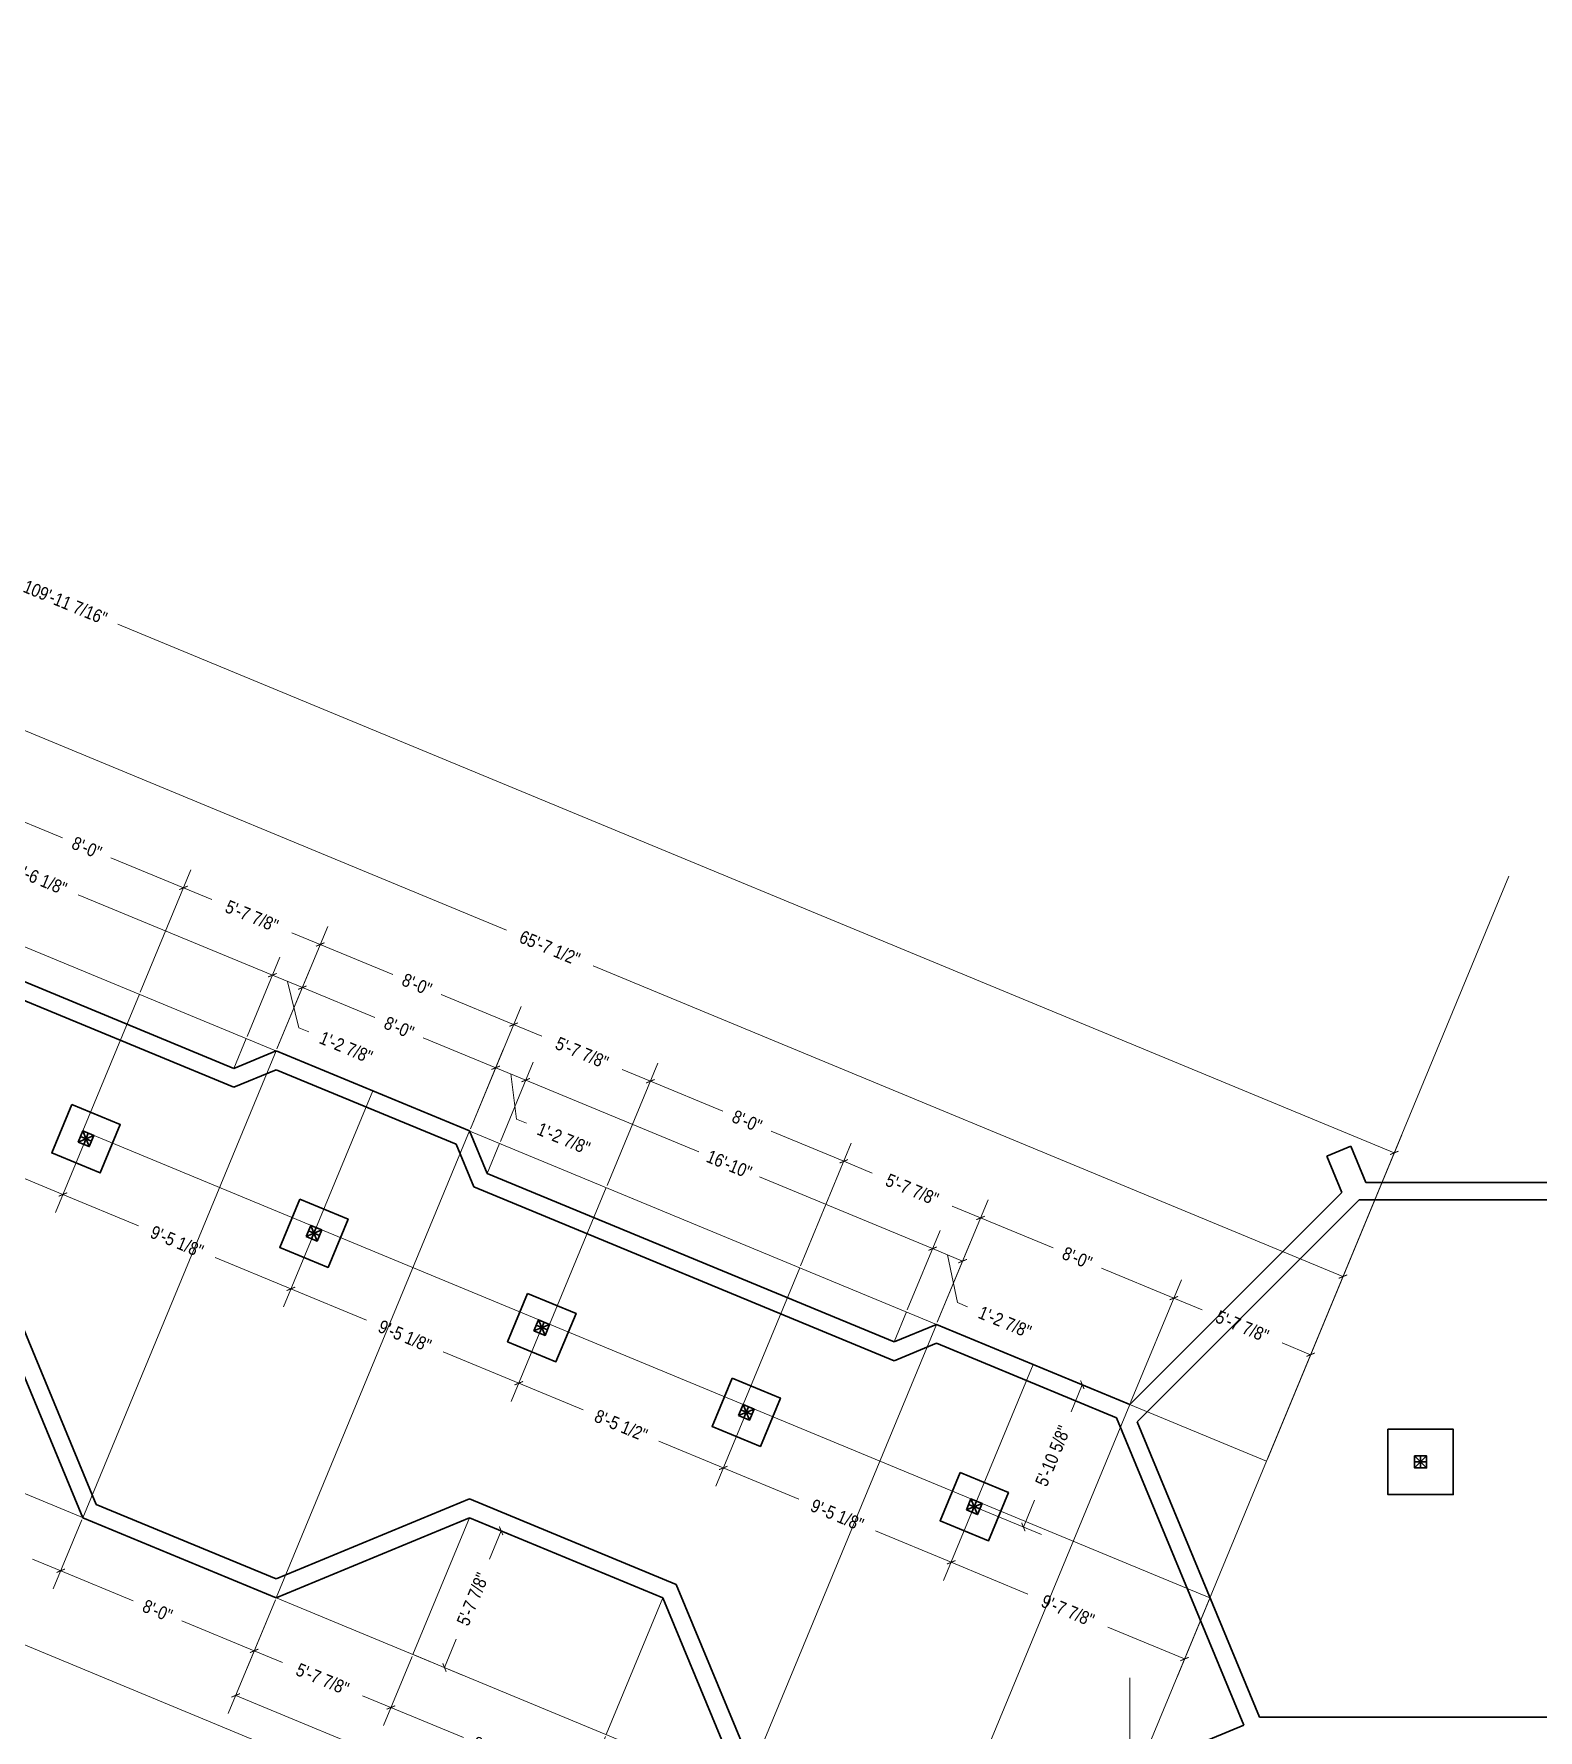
# Model space of a CAD drawing. Header units: inches. Extents: x 6006 to 8652, y 3716 to 4924.
# Drawn here: x 6938 to 7628, y 4146 to 4924 of the extents above; entities that cross this region are included whole.
import ezdxf

# ---------------------------------------------------------------- set-up
doc = ezdxf.new("R2010")
doc.units = ezdxf.units.IN
doc.header["$MEASUREMENT"] = 0
for name, color, linetype, lineweight in [('FOUNDATION', 7, 'Continuous', 30), ('GRID LAYOUT', 1, 'Continuous', 9), ('WALL FRAMING', 7, 'Continuous', 30)]:
    doc.layers.add(name, color=color, linetype=linetype, lineweight=lineweight)
doc.styles.add('ARCHENTLTD', font='technical.ttf', dxfattribs={"height": 6})
doc.dimstyles.new('ARCHENTLTD', dxfattribs={"dimscale": 0.05, "dimtxt": 0.1875, "dimasz": 3, "dimexe": 9, "dimexo": 1, "dimgap": 2.5, "dimtad": 0, "dimdec": 1, "dimzin": 1, "dimdsep": 46, "dimlunit": 4, "dimtxsty": 'ARCHENTLTD', "dimblk": 'ARCHTICK', "dimcen": 6, "dimclrd": 256, "dimclre": 256, "dimclrt": 256, "dimazin": 0, "dimtol": 1, "dimtfac": 1, "dimtdec": 1, "dimtofl": 0, "dimtmove": 1, "dimatfit": 3, "dimldrblk": 'ARCHTICK', "dimfxl": 1, "dimfrac": 2, "dimtolj": 1, "dimtzin": 0, "dimlwd": 9, "dimlwe": 9, "dimarcsym": 0})

# ---------------------------------------------------------------- blocks, each defined once
blk = doc.blocks.new('_ArchTick')
at = {"color": 0, "linetype": 'ByBlock', "const_width": 0.15}
blk.add_lwpolyline([(-0.5, -0.5), (0.5, 0.5)], dxfattribs=at)
blk = doc.blocks.new('*D4')
at = {"layer": 'GRID LAYOUT', "color": 3, "lineweight": 9}
for p, q in [((7138.57, 4242.73), (7160.43, 4233.67)), ((7152.12, 4237.11), (7146.73, 4224.11)), ((7126.14, 4174.4), (7131.53, 4187.4)), ((7112.59, 4180.01), (7134.46, 4170.96))]:
    blk.add_line(p, q, dxfattribs=at)
at = {"layer": 'GRID LAYOUT', "color": 3, "lineweight": 9, "xscale": 3, "yscale": 3, "zscale": 3}
for p, rotation in [((7152.12, 4237.11), 67.50000000000188), ((7126.14, 4174.4), 247.5000000000018)]:
    blk.add_blockref('_ArchTick', p, dxfattribs=dict(at, rotation=rotation))
at = {"layer": 'GRID LAYOUT', "color": 3, "insert": (7139.13, 4205.76), "char_height": 6, "attachment_point": 5, "rotation": 67.5, "style": 'ARCHENTLTD'}
blk.add_mtext('\\A1;5\'-7 7/8"', dxfattribs=at)
blk = doc.blocks.new('*D16')
at = {"layer": 'GRID LAYOUT', "color": 3, "lineweight": 9}
for p, q in [((6897.92, 4520.87), (6921.2, 4577.06)), ((6917.75, 4568.74), (6951.01, 4554.97)), ((7006.45, 4532.01), (6973.19, 4545.78)), ((6986.62, 4484.13), (7009.89, 4540.32))]:
    blk.add_line(p, q, dxfattribs=at)
at = {"layer": 'GRID LAYOUT', "color": 3, "lineweight": 9, "xscale": 3, "yscale": 3, "zscale": 3}
for p, rotation in [((6917.75, 4568.74), 157.5000000000004), ((7006.45, 4532.01), 337.5000000000004)]:
    blk.add_blockref('_ArchTick', p, dxfattribs=dict(at, rotation=rotation))
at = {"layer": 'GRID LAYOUT', "color": 3, "insert": (6962.1, 4550.38), "char_height": 6, "attachment_point": 5, "rotation": 337.5, "style": 'ARCHENTLTD'}
blk.add_mtext('\\A1;8\'-0"', dxfattribs=at)
blk = doc.blocks.new('*D17')
at = {"layer": 'GRID LAYOUT', "color": 3, "lineweight": 9}
for p, q in [((6986.62, 4484.13), (7009.89, 4540.32)), ((7006.45, 4532.01), (7019.45, 4526.62)), ((7049.33, 4458.16), (7072.61, 4514.34)), ((7069.16, 4506.03), (7056.16, 4511.41))]:
    blk.add_line(p, q, dxfattribs=at)
at = {"layer": 'GRID LAYOUT', "color": 3, "lineweight": 9, "xscale": 3, "yscale": 3, "zscale": 3}
for p, rotation in [((7006.45, 4532.01), 157.5000000000005), ((7069.16, 4506.03), 337.5000000000005)]:
    blk.add_blockref('_ArchTick', p, dxfattribs=dict(at, rotation=rotation))
at = {"layer": 'GRID LAYOUT', "color": 3, "insert": (7037.8, 4519.02), "char_height": 6, "attachment_point": 5, "rotation": 337.5, "style": 'ARCHENTLTD'}
blk.add_mtext('\\A1;5\'-7 7/8"', dxfattribs=at)
blk = doc.blocks.new('*D18')
at = {"layer": 'GRID LAYOUT', "color": 3, "lineweight": 9}
for p, q in [((7049.33, 4458.16), (7072.61, 4514.34)), ((7069.16, 4506.03), (7102.41, 4492.26)), ((7157.85, 4469.29), (7124.6, 4483.06)), ((7138.02, 4421.42), (7161.3, 4477.61))]:
    blk.add_line(p, q, dxfattribs=at)
at = {"layer": 'GRID LAYOUT', "color": 3, "lineweight": 9, "xscale": 3, "yscale": 3, "zscale": 3}
for p, rotation in [((7069.16, 4506.03), 157.5000000000005), ((7157.85, 4469.29), 337.5000000000005)]:
    blk.add_blockref('_ArchTick', p, dxfattribs=dict(at, rotation=rotation))
at = {"layer": 'GRID LAYOUT', "color": 3, "insert": (7113.51, 4487.66), "char_height": 6, "attachment_point": 5, "rotation": 337.5, "style": 'ARCHENTLTD'}
blk.add_mtext('\\A1;8\'-0"', dxfattribs=at)
blk = doc.blocks.new('*D19')
at = {"layer": 'GRID LAYOUT', "color": 3, "lineweight": 9}
for p, q in [((7138.02, 4421.42), (7161.3, 4477.61)), ((7157.85, 4469.29), (7170.86, 4463.91)), ((7200.74, 4395.44), (7224.01, 4451.63)), ((7220.57, 4443.31), (7207.57, 4448.7))]:
    blk.add_line(p, q, dxfattribs=at)
at = {"layer": 'GRID LAYOUT', "color": 3, "lineweight": 9, "xscale": 3, "yscale": 3, "zscale": 3}
for p, rotation in [((7157.85, 4469.29), 157.4999999999997), ((7220.57, 4443.31), 337.4999999999997)]:
    blk.add_blockref('_ArchTick', p, dxfattribs=dict(at, rotation=rotation))
at = {"layer": 'GRID LAYOUT', "color": 3, "insert": (7189.21, 4456.3), "char_height": 6, "attachment_point": 5, "rotation": 337.5, "style": 'ARCHENTLTD'}
blk.add_mtext('\\A1;5\'-7 7/8"', dxfattribs=at)
blk = doc.blocks.new('*D20')
at = {"layer": 'GRID LAYOUT', "color": 3, "lineweight": 9}
for p, q in [((7200.74, 4395.44), (7224.01, 4451.63)), ((7220.57, 4443.31), (7253.82, 4429.54)), ((7309.26, 4406.58), (7276.01, 4420.35)), ((7289.43, 4358.7), (7312.71, 4414.89))]:
    blk.add_line(p, q, dxfattribs=at)
at = {"layer": 'GRID LAYOUT', "color": 3, "lineweight": 9, "xscale": 3, "yscale": 3, "zscale": 3}
for p, rotation in [((7220.57, 4443.31), 157.4999999999998), ((7309.26, 4406.58), 337.4999999999997)]:
    blk.add_blockref('_ArchTick', p, dxfattribs=dict(at, rotation=rotation))
at = {"layer": 'GRID LAYOUT', "color": 3, "insert": (7264.91, 4424.95), "char_height": 6, "attachment_point": 5, "rotation": 337.5, "style": 'ARCHENTLTD'}
blk.add_mtext('\\A1;8\'-0"', dxfattribs=at)
blk = doc.blocks.new('*D21')
at = {"layer": 'GRID LAYOUT', "color": 3, "lineweight": 9}
for p, q in [((7289.43, 4358.7), (7312.71, 4414.89)), ((7309.26, 4406.58), (7322.26, 4401.19)), ((7352.15, 4332.73), (7375.42, 4388.91)), ((7371.98, 4380.6), (7358.97, 4385.98))]:
    blk.add_line(p, q, dxfattribs=at)
at = {"layer": 'GRID LAYOUT', "color": 3, "lineweight": 9, "xscale": 3, "yscale": 3, "zscale": 3}
for p, rotation in [((7309.26, 4406.58), 157.5), ((7371.98, 4380.6), 337.4999999999999)]:
    blk.add_blockref('_ArchTick', p, dxfattribs=dict(at, rotation=rotation))
at = {"layer": 'GRID LAYOUT', "color": 3, "insert": (7340.62, 4393.59), "char_height": 6, "attachment_point": 5, "rotation": 337.5, "style": 'ARCHENTLTD'}
blk.add_mtext('\\A1;5\'-7 7/8"', dxfattribs=at)
blk = doc.blocks.new('*D22')
at = {"layer": 'GRID LAYOUT', "color": 3, "lineweight": 9}
for p, q in [((7352.15, 4332.73), (7375.42, 4388.91)), ((7371.98, 4380.6), (7405.23, 4366.83)), ((7460.67, 4343.86), (7427.42, 4357.63)), ((7440.84, 4295.99), (7464.11, 4352.18))]:
    blk.add_line(p, q, dxfattribs=at)
at = {"layer": 'GRID LAYOUT', "color": 3, "lineweight": 9, "xscale": 3, "yscale": 3, "zscale": 3}
for p, rotation in [((7371.98, 4380.6), 157.5000000000001), ((7460.67, 4343.86), 337.5000000000001)]:
    blk.add_blockref('_ArchTick', p, dxfattribs=dict(at, rotation=rotation))
at = {"layer": 'GRID LAYOUT', "color": 3, "insert": (7416.32, 4362.23), "char_height": 6, "attachment_point": 5, "rotation": 337.5, "style": 'ARCHENTLTD'}
blk.add_mtext('\\A1;8\'-0"', dxfattribs=at)
blk = doc.blocks.new('*D23')
at = {"layer": 'GRID LAYOUT', "color": 3, "lineweight": 9}
for p, q in [((7440.84, 4295.99), (7464.11, 4352.18)), ((7460.67, 4343.86), (7473.67, 4338.48)), ((7503.55, 4270.01), (7526.83, 4326.2)), ((7523.38, 4317.88), (7510.38, 4323.27))]:
    blk.add_line(p, q, dxfattribs=at)
at = {"layer": 'GRID LAYOUT', "color": 3, "lineweight": 9, "xscale": 3, "yscale": 3, "zscale": 3}
for p, rotation in [((7460.67, 4343.86), 157.5), ((7523.38, 4317.88), 337.4999999999999)]:
    blk.add_blockref('_ArchTick', p, dxfattribs=dict(at, rotation=rotation))
at = {"layer": 'GRID LAYOUT', "color": 3, "insert": (7492.03, 4330.87), "char_height": 6, "attachment_point": 5, "rotation": 337.5, "style": 'ARCHENTLTD'}
blk.add_mtext('\\A1;5\'-7 7/8"', dxfattribs=at)
blk = doc.blocks.new('*D25')
at = {"layer": 'GRID LAYOUT', "color": 3, "lineweight": 9}
for p, q in [((6819.29, 4553.45), (6834.37, 4589.85)), ((6830.92, 4581.54), (6920.05, 4544.62)), ((7047.22, 4491.95), (6958.09, 4528.86)), ((7035.58, 4463.85), (7050.66, 4500.26))]:
    blk.add_line(p, q, dxfattribs=at)
at = {"layer": 'GRID LAYOUT', "color": 3, "lineweight": 9, "xscale": 3, "yscale": 3, "zscale": 3}
for p, rotation in [((6830.92, 4581.54), 157.4999999999909), ((7047.22, 4491.95), 337.4999999999909)]:
    blk.add_blockref('_ArchTick', p, dxfattribs=dict(at, rotation=rotation))
at = {"layer": 'GRID LAYOUT', "color": 3, "insert": (6939.07, 4536.74), "char_height": 6, "attachment_point": 5, "rotation": 337.5, "style": 'ARCHENTLTD'}
blk.add_mtext('\\A1;19\'-6 1/8"', dxfattribs=at)
blk = doc.blocks.new('*D26')
at = {"layer": 'GRID LAYOUT', "color": 3, "lineweight": 9}
for p, q in [((7035.58, 4463.85), (7050.66, 4500.26)), ((7047.22, 4491.95), (7060.97, 4486.25)), ((7049.33, 4458.16), (7064.41, 4494.57)), ((7054.09, 4489.1), (7059.3, 4467.82)), ((7059.3, 4467.82), (7063.92, 4465.91))]:
    blk.add_line(p, q, dxfattribs=at)
at = {"layer": 'GRID LAYOUT', "color": 3, "lineweight": 9, "xscale": 3, "yscale": 3, "zscale": 3}
for p, rotation in [((7047.22, 4491.95), 157.4999999999909), ((7060.97, 4486.25), 337.4999999999909)]:
    blk.add_blockref('_ArchTick', p, dxfattribs=dict(at, rotation=rotation))
at = {"layer": 'GRID LAYOUT', "color": 3, "insert": (7081, 4458.83), "char_height": 6, "attachment_point": 5, "rotation": 337.5, "style": 'ARCHENTLTD'}
blk.add_mtext('\\A1;1\'-2 7/8"', dxfattribs=at)
blk = doc.blocks.new('*D27')
at = {"layer": 'GRID LAYOUT', "color": 3, "lineweight": 9}
for p, q in [((7049.33, 4458.16), (7064.41, 4494.57)), ((7060.97, 4486.25), (7094.22, 4472.48)), ((7149.66, 4449.51), (7116.41, 4463.29)), ((7138.02, 4421.42), (7153.11, 4457.83))]:
    blk.add_line(p, q, dxfattribs=at)
at = {"layer": 'GRID LAYOUT', "color": 3, "lineweight": 9, "xscale": 3, "yscale": 3, "zscale": 3}
for p, rotation in [((7060.97, 4486.25), 157.4999999999909), ((7149.66, 4449.51), 337.4999999999909)]:
    blk.add_blockref('_ArchTick', p, dxfattribs=dict(at, rotation=rotation))
at = {"layer": 'GRID LAYOUT', "color": 3, "insert": (7105.32, 4467.88), "char_height": 6, "attachment_point": 5, "rotation": 337.5, "style": 'ARCHENTLTD'}
blk.add_mtext('\\A1;8\'-0"', dxfattribs=at)
blk = doc.blocks.new('*D28')
at = {"layer": 'GRID LAYOUT', "color": 3, "lineweight": 9}
for p, q in [((7138.02, 4421.42), (7153.11, 4457.83)), ((7151.77, 4415.72), (7166.85, 4452.13)), ((7149.66, 4449.51), (7163.41, 4443.82)), ((7156.54, 4446.67), (7159.12, 4425.98)), ((7159.12, 4425.98), (7163.74, 4424.07))]:
    blk.add_line(p, q, dxfattribs=at)
at = {"layer": 'GRID LAYOUT', "color": 3, "lineweight": 9, "xscale": 3, "yscale": 3, "zscale": 3}
for p, rotation in [((7149.66, 4449.51), 157.4999999999909), ((7163.41, 4443.82), 337.4999999999909)]:
    blk.add_blockref('_ArchTick', p, dxfattribs=dict(at, rotation=rotation))
at = {"layer": 'GRID LAYOUT', "color": 3, "insert": (7180.82, 4416.99), "char_height": 6, "attachment_point": 5, "rotation": 337.5, "style": 'ARCHENTLTD'}
blk.add_mtext('\\A1;1\'-2 7/8"', dxfattribs=at)
blk = doc.blocks.new('*D29')
at = {"layer": 'GRID LAYOUT', "color": 3, "lineweight": 9}
for p, q in [((7151.77, 4415.72), (7166.85, 4452.13)), ((7163.41, 4443.82), (7242.86, 4410.91)), ((7350.03, 4366.52), (7270.58, 4399.43)), ((7338.4, 4338.42), (7353.48, 4374.83))]:
    blk.add_line(p, q, dxfattribs=at)
at = {"layer": 'GRID LAYOUT', "color": 3, "lineweight": 9, "xscale": 3, "yscale": 3, "zscale": 3}
for p, rotation in [((7163.41, 4443.82), 157.4999999999909), ((7350.03, 4366.52), 337.4999999999909)]:
    blk.add_blockref('_ArchTick', p, dxfattribs=dict(at, rotation=rotation))
at = {"layer": 'GRID LAYOUT', "color": 3, "insert": (7256.72, 4405.17), "char_height": 6, "attachment_point": 5, "rotation": 337.5, "style": 'ARCHENTLTD'}
blk.add_mtext('\\A1;16\'-10"', dxfattribs=at)
blk = doc.blocks.new('*D30')
at = {"layer": 'GRID LAYOUT', "color": 3, "lineweight": 9}
for p, q in [((7338.4, 4338.42), (7353.48, 4374.83)), ((7350.03, 4366.52), (7363.78, 4360.82)), ((7352.15, 4332.73), (7367.23, 4369.14)), ((7356.91, 4363.67), (7361.48, 4341.82)), ((7361.48, 4341.82), (7366.09, 4339.91))]:
    blk.add_line(p, q, dxfattribs=at)
at = {"layer": 'GRID LAYOUT', "color": 3, "lineweight": 9, "xscale": 3, "yscale": 3, "zscale": 3}
for p, rotation in [((7350.03, 4366.52), 157.4999999999909), ((7363.78, 4360.82), 337.4999999999909)]:
    blk.add_blockref('_ArchTick', p, dxfattribs=dict(at, rotation=rotation))
at = {"layer": 'GRID LAYOUT', "color": 3, "insert": (7383.17, 4332.84), "char_height": 6, "attachment_point": 5, "rotation": 337.5, "style": 'ARCHENTLTD'}
blk.add_mtext('\\A1;1\'-2 7/8"', dxfattribs=at)
blk = doc.blocks.new('*D34')
at = {"layer": 'GRID LAYOUT', "color": 3, "lineweight": 9}
for p, q in [((6897.16, 4268.16), (6884.02, 4236.45)), ((6887.47, 4244.77), (6900.47, 4239.38)), ((6959.87, 4242.19), (6946.74, 4210.47)), ((6950.18, 4218.79), (6937.18, 4224.17))]:
    blk.add_line(p, q, dxfattribs=at)
at = {"layer": 'GRID LAYOUT', "color": 3, "lineweight": 9, "xscale": 3, "yscale": 3, "zscale": 3}
for p, rotation in [((6887.47, 4244.77), 157.4999999999996), ((6950.18, 4218.79), 337.4999999999996)]:
    blk.add_blockref('_ArchTick', p, dxfattribs=dict(at, rotation=rotation))
at = {"layer": 'GRID LAYOUT', "color": 3, "insert": (6918.82, 4231.78), "char_height": 6, "attachment_point": 5, "rotation": 337.5, "style": 'ARCHENTLTD'}
blk.add_mtext('\\A1;5\'-7 7/8"', dxfattribs=at)
blk = doc.blocks.new('*D35')
at = {"layer": 'GRID LAYOUT', "color": 3, "lineweight": 9}
for p, q in [((6959.87, 4242.19), (6946.74, 4210.47)), ((6950.18, 4218.79), (6983.43, 4205.01)), ((7048.57, 4205.45), (7035.43, 4173.74)), ((7038.87, 4182.05), (7005.62, 4195.82))]:
    blk.add_line(p, q, dxfattribs=at)
at = {"layer": 'GRID LAYOUT', "color": 3, "lineweight": 9, "xscale": 3, "yscale": 3, "zscale": 3}
for p, rotation in [((6950.18, 4218.79), 157.4999999999996), ((7038.87, 4182.05), 337.4999999999996)]:
    blk.add_blockref('_ArchTick', p, dxfattribs=dict(at, rotation=rotation))
at = {"layer": 'GRID LAYOUT', "color": 3, "insert": (6994.53, 4200.42), "char_height": 6, "attachment_point": 5, "rotation": 337.5, "style": 'ARCHENTLTD'}
blk.add_mtext('\\A1;8\'-0"', dxfattribs=at)
blk = doc.blocks.new('*D36')
at = {"layer": 'GRID LAYOUT', "color": 3, "lineweight": 9}
for p, q in [((7048.57, 4205.45), (7035.43, 4173.74)), ((7038.87, 4182.05), (7051.88, 4176.66)), ((7111.28, 4179.47), (7098.15, 4147.76)), ((7101.59, 4156.07), (7088.59, 4161.46))]:
    blk.add_line(p, q, dxfattribs=at)
at = {"layer": 'GRID LAYOUT', "color": 3, "lineweight": 9, "xscale": 3, "yscale": 3, "zscale": 3}
for p, rotation in [((7038.87, 4182.05), 157.4999999999996), ((7101.59, 4156.07), 337.4999999999996)]:
    blk.add_blockref('_ArchTick', p, dxfattribs=dict(at, rotation=rotation))
at = {"layer": 'GRID LAYOUT', "color": 3, "insert": (7070.23, 4169.06), "char_height": 6, "attachment_point": 5, "rotation": 337.5, "style": 'ARCHENTLTD'}
blk.add_mtext('\\A1;5\'-7 7/8"', dxfattribs=at)
blk = doc.blocks.new('*D37')
at = {"layer": 'GRID LAYOUT', "color": 3, "lineweight": 9}
for p, q in [((7111.28, 4179.47), (7098.15, 4147.76)), ((7101.59, 4156.07), (7134.84, 4142.3)), ((7199.97, 4142.73), (7186.84, 4111.02)), ((7190.28, 4119.34), (7157.03, 4133.11))]:
    blk.add_line(p, q, dxfattribs=at)
at = {"layer": 'GRID LAYOUT', "color": 3, "lineweight": 9, "xscale": 3, "yscale": 3, "zscale": 3}
for p, rotation in [((7101.59, 4156.07), 157.4999999999996), ((7190.28, 4119.34), 337.4999999999996)]:
    blk.add_blockref('_ArchTick', p, dxfattribs=dict(at, rotation=rotation))
at = {"layer": 'GRID LAYOUT', "color": 3, "insert": (7145.94, 4137.7), "char_height": 6, "attachment_point": 5, "rotation": 337.5, "style": 'ARCHENTLTD'}
blk.add_mtext('\\A1;8\'-0"', dxfattribs=at)
blk = doc.blocks.new('*D43')
at = {"layer": 'GRID LAYOUT', "color": 3, "lineweight": 9}
for p, q in [((6775.97, 4571.39), (6814.09, 4663.4)), ((6810.64, 4655.09), (7154.57, 4512.62)), ((7538.22, 4353.71), (7194.29, 4496.17)), ((7503.94, 4270.94), (7541.67, 4362.03))]:
    blk.add_line(p, q, dxfattribs=at)
at = {"layer": 'GRID LAYOUT', "color": 3, "lineweight": 9, "xscale": 3, "yscale": 3, "zscale": 3}
for p, rotation in [((6810.64, 4655.09), 157.4999999999994), ((7538.22, 4353.71), 337.4999999999994)]:
    blk.add_blockref('_ArchTick', p, dxfattribs=dict(at, rotation=rotation))
at = {"layer": 'GRID LAYOUT', "color": 3, "insert": (7174.43, 4504.4), "char_height": 6, "attachment_point": 5, "rotation": 337.5, "style": 'ARCHENTLTD'}
blk.add_mtext('\\A1;65\'-7 1/2"', dxfattribs=at)
blk = doc.blocks.new('*D52')
at = {"layer": 'GRID LAYOUT', "color": 3, "lineweight": 9}
for p, q in [((6661.6, 4295.26), (6613.3, 4178.24)), ((6616.73, 4186.56), (6960.85, 4044.53)), ((7344.7, 3886.11), (7000.58, 4028.13)), ((7389.56, 3994.8), (7341.26, 3877.79))]:
    blk.add_line(p, q, dxfattribs=at)
at = {"layer": 'GRID LAYOUT', "color": 3, "lineweight": 9, "xscale": 3, "yscale": 3, "zscale": 3}
for p, rotation in [((6616.73, 4186.56), 157.5727538267524), ((7344.7, 3886.11), 337.5727538267524)]:
    blk.add_blockref('_ArchTick', p, dxfattribs=dict(at, rotation=rotation))
at = {"layer": 'GRID LAYOUT', "color": 3, "insert": (6980.72, 4036.33), "char_height": 6, "attachment_point": 5, "rotation": 337.57275, "style": 'ARCHENTLTD'}
blk.add_mtext('\\A1;65\'-7 1/2"', dxfattribs=at)
blk = doc.blocks.new('*D53')
at = {"layer": 'GRID LAYOUT', "color": 3, "lineweight": 9}
for p, q in [((6284.58, 4774.93), (6346.19, 4923.68)), ((6342.75, 4915.37), (6928.18, 4672.88)), ((7561.73, 4410.45), (6976.3, 4652.94)), ((7503.55, 4270.01), (7565.17, 4418.77))]:
    blk.add_line(p, q, dxfattribs=at)
at = {"layer": 'GRID LAYOUT', "color": 3, "lineweight": 9, "xscale": 3, "yscale": 3, "zscale": 3}
for p, rotation in [((6342.75, 4915.37), 157.5000000000054), ((7561.73, 4410.45), 337.5000000000054)]:
    blk.add_blockref('_ArchTick', p, dxfattribs=dict(at, rotation=rotation))
at = {"layer": 'GRID LAYOUT', "color": 3, "insert": (6952.24, 4662.91), "char_height": 6, "attachment_point": 5, "rotation": 337.5, "style": 'ARCHENTLTD'}
blk.add_mtext('\\A1;109\'-11 7/16"', dxfattribs=at)
blk = doc.blocks.new('*D54')
at = {"layer": 'GRID LAYOUT', "color": 3, "lineweight": 9}
for p, q in [((6150.77, 4451.9), (6103.27, 4337.22)), ((6106.71, 4345.53), (6695.01, 4101.85)), ((7325.75, 3840.59), (6737.46, 4084.27)), ((7369.81, 3946.96), (7322.31, 3832.27))]:
    blk.add_line(p, q, dxfattribs=at)
at = {"layer": 'GRID LAYOUT', "color": 3, "lineweight": 9, "xscale": 3, "yscale": 3, "zscale": 3}
for p, rotation in [((6106.71, 4345.53), 157.4999999999995), ((7325.75, 3840.59), 337.4999999999995)]:
    blk.add_blockref('_ArchTick', p, dxfattribs=dict(at, rotation=rotation))
at = {"layer": 'GRID LAYOUT', "color": 3, "insert": (6716.23, 4093.06), "char_height": 6, "attachment_point": 5, "rotation": 337.5, "style": 'ARCHENTLTD'}
blk.add_mtext('\\A1;109\'-11 1/2"', dxfattribs=at)
blk = doc.blocks.new('*D111')
at = {"layer": 'GRID LAYOUT', "color": 3, "lineweight": 9}
for p, q in [((7397.03, 4313.05), (7426.98, 4300.65)), ((7418.67, 4304.09), (7413.56, 4291.75)), ((7370, 4247.8), (7399.95, 4235.39)), ((7391.64, 4238.84), (7396.75, 4251.18))]:
    blk.add_line(p, q, dxfattribs=at)
at = {"layer": 'GRID LAYOUT', "color": 3, "lineweight": 9, "xscale": 3, "yscale": 3, "zscale": 3}
for p, rotation in [((7418.67, 4304.09), 67.49999999999865), ((7391.64, 4238.84), 247.4999999999986)]:
    blk.add_blockref('_ArchTick', p, dxfattribs=dict(at, rotation=rotation))
at = {"layer": 'GRID LAYOUT', "color": 3, "insert": (7405.15, 4271.46), "char_height": 6, "attachment_point": 5, "rotation": 67.5, "style": 'ARCHENTLTD'}
blk.add_mtext('\\A1;5\'-10 5/8"', dxfattribs=at)
blk = doc.blocks.new('*D112')
at = {"layer": 'GRID LAYOUT', "color": 3, "lineweight": 9}
for p, q in [((7369.75, 4249.8), (7355.07, 4214.34)), ((7358.51, 4222.66), (7393.68, 4208.09)), ((7476.81, 4205.45), (7462.13, 4170)), ((7465.57, 4178.31), (7430.4, 4192.88))]:
    blk.add_line(p, q, dxfattribs=at)
at = {"layer": 'GRID LAYOUT', "color": 3, "lineweight": 9, "xscale": 3, "yscale": 3, "zscale": 3}
for p, rotation in [((7358.51, 4222.66), 157.4999999999984), ((7465.57, 4178.31), 337.4999999999984)]:
    blk.add_blockref('_ArchTick', p, dxfattribs=dict(at, rotation=rotation))
at = {"layer": 'GRID LAYOUT', "color": 3, "insert": (7412.04, 4200.49), "char_height": 6, "attachment_point": 5, "rotation": 337.5, "style": 'ARCHENTLTD'}
blk.add_mtext('\\A1;9\'-7 7/8"', dxfattribs=at)
blk = doc.blocks.new('*D113')
at = {"layer": 'GRID LAYOUT', "color": 3, "lineweight": 9}
for p, q in [((7265.23, 4293.09), (7250.55, 4257.64)), ((7253.99, 4265.95), (7288.71, 4251.57)), ((7369.75, 4249.8), (7355.07, 4214.34)), ((7358.51, 4222.66), (7323.79, 4237.04))]:
    blk.add_line(p, q, dxfattribs=at)
at = {"layer": 'GRID LAYOUT', "color": 3, "lineweight": 9, "xscale": 3, "yscale": 3, "zscale": 3}
for p, rotation in [((7253.99, 4265.95), 157.4999999999984), ((7358.51, 4222.66), 337.4999999999984)]:
    blk.add_blockref('_ArchTick', p, dxfattribs=dict(at, rotation=rotation))
at = {"layer": 'GRID LAYOUT', "color": 3, "insert": (7306.25, 4244.31), "char_height": 6, "attachment_point": 5, "rotation": 337.5, "style": 'ARCHENTLTD'}
blk.add_mtext('\\A1;9\'-5 1/8"', dxfattribs=at)
blk = doc.blocks.new('*D114')
at = {"layer": 'GRID LAYOUT', "color": 3, "lineweight": 9}
for p, q in [((7171.46, 4331.93), (7156.77, 4296.48)), ((7160.22, 4304.8), (7189.75, 4292.56)), ((7265.23, 4293.09), (7250.55, 4257.64)), ((7253.99, 4265.95), (7224.46, 4278.19))]:
    blk.add_line(p, q, dxfattribs=at)
at = {"layer": 'GRID LAYOUT', "color": 3, "lineweight": 9, "xscale": 3, "yscale": 3, "zscale": 3}
for p, rotation in [((7160.22, 4304.8), 157.4999999999984), ((7253.99, 4265.95), 337.4999999999984)]:
    blk.add_blockref('_ArchTick', p, dxfattribs=dict(at, rotation=rotation))
at = {"layer": 'GRID LAYOUT', "color": 3, "insert": (7207.1, 4285.37), "char_height": 6, "attachment_point": 5, "rotation": 337.5, "style": 'ARCHENTLTD'}
blk.add_mtext('\\A1;8\'-5 1/2"', dxfattribs=at)
blk = doc.blocks.new('*D115')
at = {"layer": 'GRID LAYOUT', "color": 3, "lineweight": 9}
for p, q in [((7066.94, 4375.23), (7052.25, 4339.77)), ((7055.7, 4348.09), (7090.41, 4333.71)), ((7171.46, 4331.93), (7156.77, 4296.48)), ((7160.22, 4304.8), (7125.5, 4319.18))]:
    blk.add_line(p, q, dxfattribs=at)
at = {"layer": 'GRID LAYOUT', "color": 3, "lineweight": 9, "xscale": 3, "yscale": 3, "zscale": 3}
for p, rotation in [((7055.7, 4348.09), 157.4999999999984), ((7160.22, 4304.8), 337.4999999999984)]:
    blk.add_blockref('_ArchTick', p, dxfattribs=dict(at, rotation=rotation))
at = {"layer": 'GRID LAYOUT', "color": 3, "insert": (7107.96, 4326.44), "char_height": 6, "attachment_point": 5, "rotation": 337.5, "style": 'ARCHENTLTD'}
blk.add_mtext('\\A1;9\'-5 1/8"', dxfattribs=at)
blk = doc.blocks.new('*D116')
at = {"layer": 'GRID LAYOUT', "color": 3, "lineweight": 9}
for p, q in [((6962.42, 4418.52), (6947.73, 4383.07)), ((6951.17, 4391.38), (6985.89, 4377)), ((7066.94, 4375.23), (7052.25, 4339.77)), ((7055.7, 4348.09), (7020.98, 4362.47))]:
    blk.add_line(p, q, dxfattribs=at)
at = {"layer": 'GRID LAYOUT', "color": 3, "lineweight": 9, "xscale": 3, "yscale": 3, "zscale": 3}
for p, rotation in [((6951.17, 4391.38), 157.4999999999984), ((7055.7, 4348.09), 337.4999999999984)]:
    blk.add_blockref('_ArchTick', p, dxfattribs=dict(at, rotation=rotation))
at = {"layer": 'GRID LAYOUT', "color": 3, "insert": (7003.44, 4369.74), "char_height": 6, "attachment_point": 5, "rotation": 337.5, "style": 'ARCHENTLTD'}
blk.add_mtext('\\A1;9\'-5 1/8"', dxfattribs=at)
blk = doc.blocks.new('*D117')
at = {"layer": 'GRID LAYOUT', "color": 3, "lineweight": 9}
for p, q in [((6871.18, 4456.31), (6856.5, 4420.86)), ((6859.94, 4429.17), (6886.81, 4418.05)), ((6962.42, 4418.52), (6947.73, 4383.07)), ((6951.17, 4391.38), (6924.31, 4402.51))]:
    blk.add_line(p, q, dxfattribs=at)
at = {"layer": 'GRID LAYOUT', "color": 3, "lineweight": 9, "xscale": 3, "yscale": 3, "zscale": 3}
for p, rotation in [((6859.94, 4429.17), 157.4999999999984), ((6951.17, 4391.38), 337.4999999999984)]:
    blk.add_blockref('_ArchTick', p, dxfattribs=dict(at, rotation=rotation))
at = {"layer": 'GRID LAYOUT', "color": 3, "insert": (6905.56, 4410.28), "char_height": 6, "attachment_point": 5, "rotation": 337.5, "style": 'ARCHENTLTD'}
blk.add_mtext('\\A1;8\'-2 3/4"', dxfattribs=at)
blk = doc.blocks.new('*D120')
at = {"layer": 'GRID LAYOUT', "color": 3, "lineweight": 9}
for p, q in [((7048.57, 4205.45), (7026.97, 4153.31)), ((7030.42, 4161.63), (7117.31, 4125.63)), ((7262.69, 4116.76), (7241.09, 4064.62)), ((7244.54, 4072.93), (7157.64, 4108.93))]:
    blk.add_line(p, q, dxfattribs=at)
at = {"layer": 'GRID LAYOUT', "color": 3, "lineweight": 9, "xscale": 3, "yscale": 3, "zscale": 3}
for p, rotation in [((7030.42, 4161.63), 157.5000000000002), ((7244.54, 4072.93), 337.5000000000002)]:
    blk.add_blockref('_ArchTick', p, dxfattribs=dict(at, rotation=rotation))
at = {"layer": 'GRID LAYOUT', "color": 3, "insert": (7137.48, 4117.28), "char_height": 6, "attachment_point": 5, "rotation": 337.5, "style": 'ARCHENTLTD'}
blk.add_mtext('\\A1;19\'-3 3/4"', dxfattribs=at)
blk = doc.blocks.new('*D130')
at = {"layer": 'GRID LAYOUT', "color": 3, "lineweight": 9}
for p, q in [((8501.18, 4463.92), (8645.94, 4114.42)), ((8642.5, 4122.74), (8221.83, 3948.49)), ((7614.66, 4096.71), (7759.43, 3747.21)), ((7755.99, 3755.53), (8176.65, 3929.78))]:
    blk.add_line(p, q, dxfattribs=at)
at = {"layer": 'GRID LAYOUT', "color": 3, "lineweight": 9, "xscale": 3, "yscale": 3, "zscale": 3}
for p, rotation in [((8642.5, 4122.74), 22.5), ((7755.99, 3755.53), 202.5000000000001)]:
    blk.add_blockref('_ArchTick', p, dxfattribs=dict(at, rotation=rotation))
at = {"layer": 'GRID LAYOUT', "color": 3, "insert": (8199.24, 3939.13), "char_height": 6, "attachment_point": 5, "rotation": 22.5, "style": 'ARCHENTLTD'}
blk.add_mtext('\\A1;79\'-11 9/16"', dxfattribs=at)
blk = doc.blocks.new('*D131')
at = {"layer": 'GRID LAYOUT', "color": 3, "lineweight": 9}
for p, q in [((6239.47, 4666.02), (6081.69, 4285.12)), ((6085.14, 4293.44), (6748.33, 4018.74)), ((7613.9, 4096.71), (7456.13, 3715.82)), ((7459.57, 3724.13), (6796.38, 3998.84))]:
    blk.add_line(p, q, dxfattribs=at)
at = {"layer": 'GRID LAYOUT', "color": 3, "lineweight": 9, "xscale": 3, "yscale": 3, "zscale": 3}
for p, rotation in [((6085.14, 4293.44), 157.5), ((7459.57, 3724.13), 337.5000000000001)]:
    blk.add_blockref('_ArchTick', p, dxfattribs=dict(at, rotation=rotation))
at = {"layer": 'GRID LAYOUT', "color": 3, "insert": (6772.35, 4008.79), "char_height": 6, "attachment_point": 5, "rotation": 337.5, "style": 'ARCHENTLTD'}
blk.add_mtext('\\A1;123\'-11 11/16"', dxfattribs=at)

msp = doc.modelspace()

# ---------------------------------------------------------------- linework, layer by layer
at = {"layer": 'FOUNDATION'}
for p, q in [((7029.50499, 4449.17945), (6813.20839, 4538.77244)), ((7029.50499, 4440.52032), (6813.84244, 4529.85067)), ((7048.94958, 4457.23367), (7029.50499, 4449.17945)), ((7137.64202, 4420.49606), (7048.94958, 4457.23367)), ((7048.94958, 4448.57453), (7029.50499, 4440.52032)), ((7131.51909, 4414.37313), (7048.94958, 4448.57453)), ((7145.69624, 4401.05146), (7137.64202, 4420.49606)), ((7139.5733, 4394.92853), (7131.51909, 4414.37313)), ((7541.88636, 4413.51922), (7530.79981, 4408.92702)), ((7548.77466, 4396.88939), (7541.88636, 4413.51922)), ((7530.79981, 4408.92702), (7537.68811, 4392.29719)), ((7332.3199, 4323.74941), (7145.69624, 4401.05146)), ((7679.78596, 4396.88939), (7548.77466, 4396.88939)), ((7332.3199, 4315.09027), (7139.5733, 4394.92853)), ((7537.68811, 4392.29719), (7440.45693, 4295.06602)), ((7545.59402, 4388.88939), (7443.77064, 4287.06602)), ((7682.9666, 4388.88939), (7545.59402, 4388.88939)), ((6929.64248, 4337.92656), (6966.38008, 4249.23413)), ((6923.51954, 4331.80363), (6960.25715, 4243.11119)), ((7351.7645, 4331.80363), (7332.3199, 4323.74941)), ((7440.45693, 4295.06602), (7351.7645, 4331.80363)), ((7351.7645, 4323.14449), (7332.3199, 4315.09027)), ((7434.334, 4288.94308), (7351.7645, 4323.14449)), ((7434.334, 4288.94308), (7492.71945, 4147.98813)), ((7443.77064, 4287.06602), (7499.85825, 4151.65856)), ((6966.38008, 4249.23413), (7048.94958, 4215.03272)), ((7048.94958, 4215.03272), (7137.64202, 4251.77033)), ((7137.64202, 4251.77033), (7232.45739, 4212.49652)), ((6960.25715, 4243.11119), (7048.94958, 4206.37358)), ((7048.94958, 4206.37358), (7137.64202, 4243.11119)), ((7137.64202, 4243.11119), (7226.33446, 4206.37358)), ((7232.45739, 4212.49652), (7269.195, 4123.80408)), ((7226.33446, 4206.37358), (7263.07206, 4117.68115)), ((7351.7645, 4089.60267), (7492.71945, 4147.98813)), ((7728.70237, 4151.65856), (7499.85825, 4151.65856))]:
    msp.add_line(p, q, dxfattribs=at)
at = {"layer": 'FOUNDATION', "color": 6}
for p, q in [((6960.25715, 4420.49606), (6963.23373, 4413.30997)), ((6960.69306, 4414.36234), (6962.79782, 4419.44368)), ((6958.15239, 4415.41472), (6965.33849, 4418.3913)), ((6959.20477, 4417.95539), (6964.28611, 4415.85063)), ((7062.67296, 4372.12089), (7069.85906, 4375.09746)), ((7063.72534, 4374.66155), (7068.80668, 4372.5568)), ((7064.77772, 4377.20222), (7067.7543, 4370.01613)), ((7065.21363, 4371.06851), (7067.31839, 4376.14984)), ((7169.29829, 4333.90839), (7172.27487, 4326.72229)), ((7167.19353, 4328.82705), (7174.37963, 4331.80363)), ((7168.24591, 4331.36772), (7173.32725, 4329.26296)), ((7169.7342, 4327.77467), (7171.83896, 4332.85601)), ((7263.07206, 4295.06602), (7266.04864, 4287.87992)), ((7260.96731, 4289.98468), (7268.1534, 4292.96126)), ((7262.01969, 4292.52535), (7267.10102, 4290.42059)), ((7263.50797, 4288.9323), (7265.61273, 4294.01364)), ((7571.06023, 4271.43823), (7576.56023, 4265.93823)), ((7576.56023, 4271.43823), (7571.06023, 4265.93823)), ((7573.81023, 4271.43823), (7573.81023, 4265.93823)), ((7576.56023, 4268.68823), (7571.06023, 4268.68823)), ((7365.48788, 4246.69084), (7372.67397, 4249.66742)), ((7366.54026, 4249.23151), (7371.62159, 4247.12675)), ((7367.59264, 4251.77218), (7370.56921, 4244.58608)), ((7368.02855, 4245.63846), (7370.1333, 4250.7198))]:
    msp.add_line(p, q, dxfattribs=at)
at = {"layer": 'FOUNDATION'}
for points in [[(6955.25109, 4432.58177), (6977.42419, 4423.39737), (6968.23979, 4401.22426), (6946.06668, 4410.40866)], [(6958.15239, 4415.41472), (6960.25715, 4420.49606), (6965.33849, 4418.3913), (6963.23373, 4413.30997)], [(7059.77166, 4389.28793), (7081.94477, 4380.10353), (7072.76036, 4357.93042), (7050.58725, 4367.11482)], [(7062.67296, 4372.12089), (7064.77772, 4377.20222), (7069.85906, 4375.09746), (7067.7543, 4370.01613)], [(7164.29223, 4345.99409), (7186.46534, 4336.80969), (7177.28093, 4314.63658), (7155.10783, 4323.82098)], [(7167.19353, 4328.82705), (7169.29829, 4333.90839), (7174.37963, 4331.80363), (7172.27487, 4326.72229)], [(7258.066, 4307.15172), (7280.23911, 4297.96732), (7271.05471, 4275.79421), (7248.8816, 4284.97862)], [(7260.96731, 4289.98468), (7263.07206, 4295.06602), (7268.1534, 4292.96126), (7266.04864, 4287.87992)], [(7558.81023, 4283.68823), (7588.81023, 4283.68823), (7588.81023, 4253.68823), (7558.81023, 4253.68823)], [(7571.06023, 4271.43823), (7576.56023, 4271.43823), (7576.56023, 4265.93823), (7571.06023, 4265.93823)], [(7362.58657, 4263.85789), (7384.75968, 4254.67348), (7375.57528, 4232.50038), (7353.40217, 4241.68478)], [(7365.48788, 4246.69084), (7367.59264, 4251.77218), (7372.67397, 4249.66742), (7370.56921, 4244.58608)]]:
    msp.add_lwpolyline(points, close=True, dxfattribs=at)
at = {"layer": 'GRID LAYOUT', "color": 6}
for p, q in [((6775.59003, 4570.46291), (7503.17196, 4269.0886)), ((7370.1333, 3947.90488), (7614.28031, 4537.3279)), ((6960.25715, 4420.49606), (6986.23456, 4483.21108)), ((7029.50499, 4449.17945), (7035.20018, 4462.92886)), ((7048.94958, 4457.23367), (6960.25715, 4243.11119)), ((7093.2958, 4438.86487), (7066.26601, 4373.60918)), ((6960.25715, 4420.49606), (7477.19454, 4206.37358)), ((7137.64202, 4420.49606), (7048.94958, 4206.37358)), ((7145.69624, 4401.05146), (7151.39143, 4414.80087)), ((7174.37963, 4331.80363), (7200.35704, 4394.51865)), ((7263.07206, 4295.06602), (7289.04948, 4357.78104)), ((6686.8481, 4356.36093), (7414.47952, 4054.96612)), ((7332.3199, 4323.74941), (7338.01509, 4337.49882)), ((7351.7645, 4331.80363), (7263.07206, 4117.68115)), ((7396.11072, 4313.43482), (7369.08093, 4248.17913)), ((6662.36079, 4297.10335), (7389.94272, 3995.72905)), ((7440.45693, 4295.06602), (7351.7645, 4080.94354)), ((7137.64202, 4243.11119), (7111.66461, 4180.39617)), ((7226.33446, 4206.37358), (7200.35704, 4143.65856)), ((7440.45693, 4169.63597), (7440.45693, 3923.8126))]:
    msp.add_line(p, q, dxfattribs=at)
at = {"layer": 'WALL FRAMING', "color": 6, "lineweight": 9, "ltscale": 75}
for p, q in [((7571.06023, 4271.43823), (7576.56023, 4265.93823)), ((7576.56023, 4271.43823), (7571.06023, 4265.93823))]:
    msp.add_line(p, q, dxfattribs=at)
at = {"layer": 'WALL FRAMING', "color": 6, "ltscale": 75}
msp.add_lwpolyline([(7571.06023, 4271.43823), (7576.56023, 4271.43823), (7576.56023, 4265.93823), (7571.06023, 4265.93823)], close=True, dxfattribs=at)

# ---------------------------------------------------------------- dimensions: what is measured, and where the dimension line sits
at = {"layer": 'GRID LAYOUT', "color": 6}
for p1, p2, distance, picture, middle in [((7503.17196, 4269.0886), (6284.1949, 4774.00543), -153.00884, '*D53', (6952.23738, 4662.90875)), ((6239.84869, 4666.94419), (7614.28031, 4097.63597), -404.27869, '*D131', (6772.35374, 4008.78528)), ((6986.23456, 4483.21108), (6897.54213, 4519.94869), -52.81564, '*D16', (6962.10002, 4550.37518)), ((7048.949585, 4457.233671), (6986.234563, 4483.211084), -52.815641, '*D17', (7037.803745, 4519.017668)), ((7137.64202, 4420.49606), (7048.94958, 4457.23367), -52.81564, '*D18', (7113.50747, 4487.66016)), ((7200.357042, 4394.518649), (7137.64202, 4420.496062), -52.815641, '*D19', (7189.211202, 4456.302645)), ((8500.79476, 4464.84228), (7614.28031, 4097.63597), 370.29337, '*D130', (8199.24267, 3939.13266)), ((6151.15625, 4452.82171), (7370.19403, 3947.87973), -116.1309, '*D54', (6716.23377, 4093.05976)), ((7289.04948, 4357.78104), (7200.35704, 4394.51865), -52.81564, '*D20', (7264.91493, 4424.94513)), ((7351.7645, 4331.803626), (7289.049478, 4357.781039), -52.815641, '*D21', (7340.61866, 4393.587623)), ((7440.45693, 4295.06602), (7351.7645, 4331.80363), -52.81564, '*D22', (7416.32239, 4362.23011)), ((7503.17196, 4269.0886), (7440.45693, 4295.06602), -52.81564, '*D23', (7492.02612, 4330.8726)), ((7369.080925, 4248.179131), (7396.110717, 4313.434822), -24.417146, '*D111', (7405.154323, 4271.462939)), ((7389.94272, 3995.72905), (6661.97811, 4296.17947), 118.59299, '*D52', (6980.71601, 4036.33109)), ((7477.19454, 4206.37358), (7370.1333, 4250.7198), 30.37202, '*D112', (7412.04105, 4200.4866)), ((7111.664607, 4180.396169), (7137.64202, 4243.111191), -15.6692, '*D4', (7139.129767, 4205.757337)), ((7048.94958, 4206.37358), (7263.07206, 4117.68115), -48.43304, '*D120', (7137.4763, 4117.28107))]:
    dim = msp.add_aligned_dim(p1=p1, p2=p2, distance=distance, dimstyle='ARCHENTLTD', override={"dimscale": 1, "dimtxt": 6, "dimdec": 4, "dimrnd": 0.0625, "dimclrd": 3, "dimclre": 3, "dimclrt": 3, "dimtol": 0, "dimtdec": 4}, dxfattribs=at)
    dim.commit()
    dim.dimension.update_dxf_attribs({"geometry": picture, "text_midpoint": middle})
for base, p1, p2, angle, picture, middle in [((7538.22392, 4353.71152), (6775.59003, 4570.46291), (7503.55464, 4270.01248), 157.5, '*D43', (7174.43295, 4504.39867)), ((7047.219431, 4491.945905), (6818.903581, 4552.521846), (7035.200178, 4462.928862), 157.5, '*D25', (6939.071132, 4536.742397)), ((7149.66127, 4449.5131), (7048.94958, 4457.23367), (7137.64202, 4420.49606), 157.5, '*D27', (7105.31506, 4467.88191)), ((6859.94184, 4429.17358), (6962.79782, 4419.44368), (6871.56471, 4457.23367), 337.5, '*D117', (6905.5584, 4410.27858)), ((7350.03435, 4366.51586), (7151.39143, 4414.80087), (7338.01509, 4337.49882), 157.5, '*D29', (7256.72251, 4405.16689)), ((6951.17495, 4391.38359), (7067.31839, 4376.14984), (6962.79782, 4419.44368), 337.5, '*D116', (7003.43523, 4369.73667)), ((7055.695519, 4348.089752), (7171.838961, 4332.856006), (7067.31839, 4376.149844), 337.5, '*D115', (7107.955805, 4326.442833)), ((7160.21609, 4304.79591), (7265.61273, 4294.01364), (7171.83896, 4332.85601), 337.5, '*D114', (7207.10298, 4285.37473)), ((7253.98986, 4265.95355), (7370.1333, 4250.7198), (7265.61273, 4294.01364), 337.5, '*D113', (7306.25015, 4244.30663)), ((6950.182104, 4218.787878), (6897.542128, 4269.088604), (6960.25715, 4243.111191), 157.5, '*D34', (6918.824593, 4231.776584)), ((7038.87454, 4182.05027), (6960.25715, 4243.11119), (7048.94958, 4206.37358), 157.5, '*D35', (6994.52832, 4200.41907)), ((7101.58956, 4156.07286), (7048.94958, 4206.37358), (7111.66461, 4180.39617), 157.5, '*D36', (7070.23205, 4169.06156)), ((7190.282, 4119.33525), (7111.66461, 4180.39617), (7200.35704, 4143.65856), 157.5, '*D37', (7145.93578, 4137.70405))]:
    dim = msp.add_linear_dim(base=base, p1=p1, p2=p2, angle=angle, dimstyle='ARCHENTLTD', override={"dimscale": 1, "dimtxt": 6, "dimdec": 4, "dimrnd": 0.0625, "dimclrd": 3, "dimclre": 3, "dimclrt": 3, "dimtol": 0, "dimtdec": 4}, dxfattribs=at)
    dim.commit()
    dim.dimension.update_dxf_attribs({"geometry": picture, "text_midpoint": middle})
for base, p1, p2, picture, middle in [((7060.968838, 4486.250714), (7035.200178, 4462.928862), (7048.949585, 4457.233671), '*D26', (7066.231182, 4464.948909)), ((7163.41068, 4443.81791), (7137.64202, 4420.49606), (7151.39143, 4414.80087), '*D28', (7166.05305, 4423.10907)), ((7363.78375, 4360.82067), (7338.01509, 4337.49882), (7351.7645, 4331.80363), '*D30', (7368.40446, 4338.95402))]:
    dim = msp.add_linear_dim(base=base, p1=p1, p2=p2, angle=157.5, dimstyle='ARCHENTLTD', override={"dimscale": 1, "dimtxt": 6, "dimdec": 4, "dimrnd": 0.0625, "dimclrd": 3, "dimclre": 3, "dimclrt": 3, "dimtol": 0, "dimtdec": 4}, dxfattribs=at)
    dim.commit()
    dim.dimension.update_dxf_attribs({"geometry": picture, "text_midpoint": middle, "dimtype": 160})

doc.saveas('drawing.dxf')
